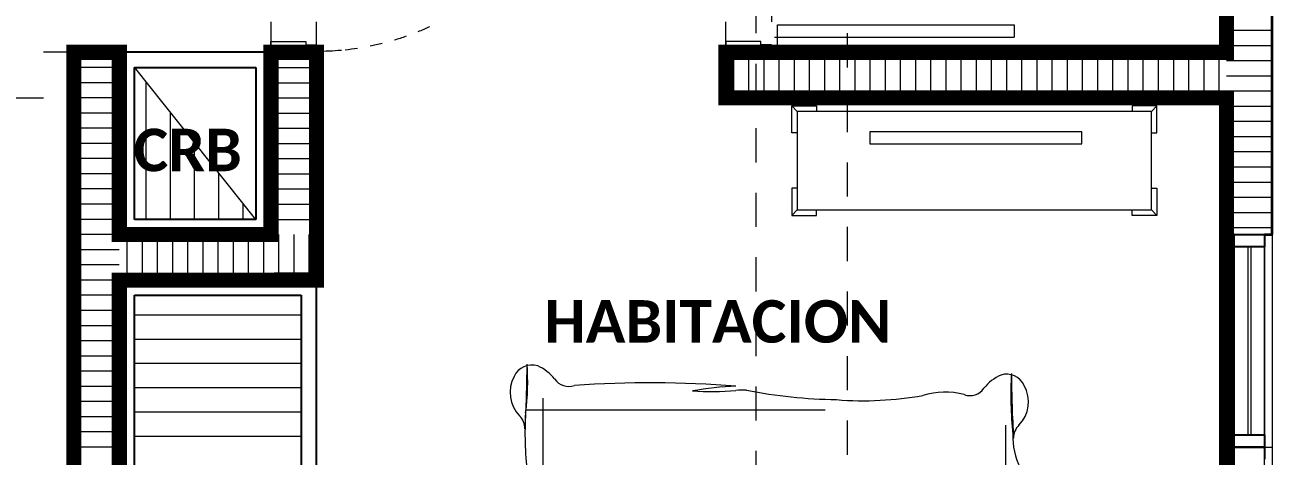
# Model space of a CAD drawing. Header units: metres. Extents: x -144 to 1000, y -717 to 29.
# Drawn here: x 563.751 to 567.861, y -563.299 to -561.88 of the extents above; entities that cross this region are included whole.
import ezdxf

# ---------------------------------------------------------------- set-up
doc = ezdxf.new("R2010")
doc.units = ezdxf.units.M
for name, pattern in [('Basculante', [0.11625, 0.075, -0.04125]), ('basculante modificado', [0.18, 0.1125, -0.0675]), ('Trazo', [0.45, 0.225, -0.225])]:
    doc.linetypes.add(name, pattern=pattern)
doc.layers.get('0').update_dxf_attribs({"color": 1})
doc.layers.add('00-MEDICION', color=30, linetype='Continuous')
for name, color, linetype, lineweight in [('A-DETL', 1, 'Continuous', 9), ('A-DETL-GENF', 1, 'Continuous', 9), ('A-DETL-MEDM', 1, 'Continuous', 30), ('A-DETL-THIN', 1, 'Continuous', 9), ('A-DOOR', 1, 'Continuous', 9), ('A-DOOR-FRAM', 1, 'Continuous', 9), ('A-DOOR-HDLN', 1, 'Trazo', 20), ('A-GENM', 1, 'Continuous', 9), ('A-GLAZ', 1, 'Continuous', 9), ('A-WALL', 4, 'Continuous', 9), ('G-ANNO-TEXT', 2, 'Continuous', 9), ('I-FURN', 2, 'Continuous', 9)]:
    doc.layers.add(name, color=color, linetype=linetype, lineweight=lineweight)
doc.layers.add('A-WALL-PATT', color=7, linetype='Continuous', lineweight=35, true_color=0x9c9c9c)
doc.styles.add('Calibri_B', font='calibrib.ttf', dxfattribs={"height": 0.165})

# ---------------------------------------------------------------- blocks, each defined once
blk = doc.blocks.new('O')
at = {"layer": 'A-DETL', "color": 7, "linetype": 'basculante modificado'}
for p, q in [((571.0025, -504.2187), (571.0025, -497.4187)), ((571.3025, -497.4187), (571.3025, -504.2187))]:
    blk.add_line(p, q, dxfattribs=at)
at = {"layer": 'A-DETL-GENF', "linetype": 'Basculante'}
for p, q in [((569.4027, -498.0687), (569.4027, -498.9687)), ((569.5527, -498.9687), (569.5527, -498.0687)), ((570.9027, -498.9687), (570.9027, -498.1687)), ((571.0527, -498.1687), (571.0527, -498.9687)), ((568.753, -498.9687), (567.753, -498.9687)), ((569.4027, -498.9687), (569.5527, -498.9687)), ((571.0527, -498.9687), (570.9027, -498.9687)), ((567.753, -499.1187), (568.753, -499.1187))]:
    blk.add_line(p, q, dxfattribs=at)
at = {"layer": 'A-DETL-GENF', "color": 251, "true_color": 0x535353}
for p, q in [((568.9913, -499.5187), (568.9913, -499.0666)), ((569.0713, -499.5187), (569.0713, -499.1666)), ((569.1513, -499.5187), (569.1513, -499.2666)), ((569.2313, -499.5187), (569.2313, -499.3665)), ((569.3113, -499.5187), (569.3113, -499.4665)), ((568.953, -499.8328), (569.5027, -499.8328)), ((568.953, -499.9128), (569.5027, -499.9128)), ((568.953, -499.9928), (569.5027, -499.9928)), ((568.953, -500.0728), (569.5027, -500.0728)), ((568.953, -500.1528), (569.5027, -500.1528)), ((568.953, -500.2328), (569.5027, -500.2328))]:
    blk.add_line(p, q, dxfattribs=at)
at = {"layer": 'A-DETL-GENF', "lineweight": 25}
for p, q in [((572.5777, -499.5687), (572.6777, -499.5687)), ((572.5777, -499.6087), (572.5777, -499.5687)), ((572.6777, -499.5687), (572.6777, -499.6087)), ((572.6777, -499.6087), (572.5777, -499.6087)), ((572.5777, -500.2287), (572.6777, -500.2287)), ((572.5777, -500.2687), (572.5777, -500.2287)), ((572.6777, -500.2287), (572.6777, -500.2687)), ((572.5777, -500.2687), (572.6777, -500.2687)), ((572.5777, -500.3087), (572.5777, -500.2687)), ((572.6777, -500.2687), (572.5777, -500.2687)), ((572.6777, -500.2687), (572.6777, -500.3087))]:
    blk.add_line(p, q, dxfattribs=at)
at = {"layer": 'A-DETL-GENF'}
for p, q in [((572.5777, -499.6087), (572.5777, -500.2287)), ((572.6227, -499.6087), (572.6227, -500.2287)), ((572.6327, -499.6087), (572.6327, -500.2287)), ((572.6777, -499.6087), (572.6777, -500.2287))]:
    blk.add_line(p, q, dxfattribs=at)
at = {"layer": 'A-DETL-MEDM'}
blk.add_line((568.753, -499.1187), (568.753, -498.9687), dxfattribs=at)
at = {"layer": 'A-DETL-THIN'}
for p, q in [((568.953, -499.0182), (568.953, -499.5187)), ((569.3531, -499.5187), (568.953, -499.0182)), ((568.953, -499.5187), (569.3531, -499.5187)), ((569.5027, -499.7687), (568.953, -499.7687)), ((568.953, -499.7687), (568.953, -502.1727)), ((569.5027, -502.1727), (569.5027, -499.7687))]:
    blk.add_line(p, q, dxfattribs=at)
at = {"layer": 'A-DOOR', "lineweight": 15}
for p, q in [((571.0727, -498.8787), (571.8527, -498.8787)), ((571.0727, -498.9537), (571.0727, -498.8787)), ((571.8527, -498.8787), (571.8527, -498.9187)), ((571.0627, -498.9187), (571.8527, -498.9187)), ((571.0627, -498.9537), (571.0727, -498.9537)), ((571.0627, -498.9687), (571.0627, -498.9537))]:
    blk.add_line(p, q, dxfattribs=at)
at = {"layer": 'A-DOOR'}
blk.add_line((571.0527, -498.9687), (570.9027, -498.9687), dxfattribs=at)
for start, end in [(291.8777, 294.5395), (281.2538, 283.9081), (286.5629, 289.2191), (270, 275.1398), (275.9429, 278.5991)]:
    blk.add_arc((569.5548, -498.0702), 0.8947, start, end, dxfattribs=at)
at = {"layer": 'A-DOOR-FRAM', "lineweight": 15}
for p, q in [((569.4027, -498.9337), (569.5177, -498.9337)), ((569.4027, -498.9687), (569.4027, -498.9337)), ((569.5177, -498.9337), (569.5177, -498.9437)), ((569.5177, -498.9437), (569.5527, -498.9437)), ((569.5527, -498.9437), (569.5527, -498.9687)), ((570.9027, -498.9337), (570.9027, -498.9687)), ((571.0177, -498.9337), (570.9027, -498.9337)), ((571.0177, -498.9437), (571.0177, -498.9337)), ((571.0527, -498.9437), (571.0177, -498.9437)), ((571.0527, -498.9687), (571.0527, -498.9437))]:
    blk.add_line(p, q, dxfattribs=at)
at = {"layer": 'A-DOOR-HDLN'}
blk.add_line((569.4027, -498.9687), (569.5527, -498.9687), dxfattribs=at)
at = {"layer": 'A-GENM', "lineweight": 25}
for p, q in [((568.903, -498.9687), (568.903, -499.5687)), ((569.4027, -498.9687), (568.903, -498.9687)), ((569.4027, -499.5687), (569.4027, -498.9687)), ((568.953, -499.5187), (568.953, -499.0187)), ((568.953, -499.0187), (569.3527, -499.0187)), ((569.3527, -499.0187), (569.3527, -499.5187)), ((569.3527, -499.5187), (568.953, -499.5187)), ((568.903, -499.5687), (569.4027, -499.5687)), ((568.903, -499.7187), (568.903, -502.2227)), ((569.5527, -499.7187), (568.903, -499.7187)), ((569.5527, -502.2227), (569.5527, -499.7187)), ((568.953, -502.1727), (568.953, -499.7687)), ((568.953, -499.7687), (569.5027, -499.7687)), ((569.5027, -499.7687), (569.5027, -502.1727))]:
    blk.add_line(p, q, dxfattribs=at)
at = {"layer": 'A-GLAZ'}
for p, q in [((572.6777, -499.5687), (572.5777, -499.5687)), ((572.5777, -499.5687), (572.5777, -500.2687)), ((572.6777, -500.2687), (572.6777, -499.5687)), ((572.5527, -500.2687), (572.7027, -500.2687)), ((572.6777, -500.2687), (572.5777, -500.2687)), ((572.5777, -500.2687), (572.5777, -500.9687)), ((572.6777, -500.2687), (572.5777, -500.2687)), ((572.6777, -500.9687), (572.6777, -500.2687))]:
    blk.add_line(p, q, dxfattribs=at)
at = {"layer": 'A-WALL', "lineweight": 35}
for p, q in [((572.5527, -498.0188), (572.5527, -498.9687)), ((572.7027, -499.5687), (572.7027, -498.0188)), ((568.903, -498.9687), (568.753, -498.9687)), ((568.903, -499.5687), (568.903, -498.9687)), ((569.5527, -498.9687), (569.4027, -498.9687)), ((569.4027, -498.9687), (569.4027, -499.5687)), ((569.5527, -499.7187), (569.5527, -498.9687)), ((572.5527, -498.9687), (570.9027, -498.9687)), ((570.9027, -498.9687), (570.9027, -499.1187)), ((568.753, -499.1187), (568.753, -503.1187)), ((570.9027, -499.1187), (572.5527, -499.1187)), ((572.5527, -499.1187), (572.5527, -499.5687)), ((569.4027, -499.5687), (568.903, -499.5687)), ((572.5527, -499.5687), (572.5777, -499.5687)), ((572.6777, -499.5687), (572.7027, -499.5687)), ((568.903, -502.2227), (568.903, -499.7187)), ((568.903, -499.7187), (569.5527, -499.7187))]:
    blk.add_line(p, q, dxfattribs=at)
at = {"layer": 'A-WALL'}
for p, q in [((572.5527, -501.6687), (572.5527, -499.5687)), ((572.7027, -499.5687), (572.7027, -501.6687))]:
    blk.add_line(p, q, dxfattribs=at)
at = {"layer": 'A-WALL-PATT', "color": 8, "lineweight": 5, "true_color": 0x727272}
for p, q in [((572.5527, -498.8958), (572.7027, -498.8958)), ((572.5527, -498.9458), (572.7027, -498.9458)), ((568.903, -498.9688), (568.753, -498.9688)), ((569.4027, -498.9688), (569.5527, -498.9688)), ((570.9273, -498.9687), (570.9273, -499.1187)), ((570.9773, -498.9687), (570.9773, -499.1187)), ((571.0273, -498.9687), (571.0273, -499.1187)), ((571.0773, -498.9687), (571.0773, -499.1187)), ((571.1273, -498.9687), (571.1273, -499.1187)), ((571.1773, -498.9687), (571.1773, -499.1187)), ((571.2273, -498.9687), (571.2273, -499.1187)), ((571.2773, -498.9687), (571.2773, -499.1187)), ((571.3273, -498.9687), (571.3273, -499.1187)), ((571.3773, -498.9687), (571.3773, -499.1187)), ((571.4273, -498.9687), (571.4273, -499.1187)), ((571.4773, -498.9687), (571.4773, -499.1187)), ((571.5273, -498.9687), (571.5273, -499.1187)), ((571.5773, -498.9687), (571.5773, -499.1187)), ((571.6273, -498.9687), (571.6273, -499.1187)), ((571.6773, -498.9687), (571.6773, -499.1187)), ((571.7273, -498.9687), (571.7273, -499.1187)), ((571.7773, -498.9687), (571.7773, -499.1187)), ((571.8273, -498.9687), (571.8273, -499.1187)), ((571.8773, -498.9687), (571.8773, -499.1187)), ((571.9273, -498.9687), (571.9273, -499.1187)), ((571.9773, -498.9687), (571.9773, -499.1187)), ((572.0273, -498.9687), (572.0273, -499.1187)), ((572.0773, -498.9687), (572.0773, -499.1187)), ((572.1273, -498.9687), (572.1273, -499.1187)), ((572.1773, -498.9687), (572.1773, -499.1187)), ((572.2273, -498.9687), (572.2273, -499.1187)), ((572.2773, -498.9687), (572.2773, -499.1187)), ((572.3273, -498.9687), (572.3273, -499.1187)), ((572.3773, -498.9687), (572.3773, -499.1187)), ((572.4273, -498.9687), (572.4273, -499.1187)), ((572.4773, -498.9687), (572.4773, -499.1187)), ((572.5273, -498.9687), (572.5273, -499.1187)), ((568.903, -499.0188), (568.753, -499.0188)), ((569.4027, -499.0188), (569.5527, -499.0188)), ((572.5527, -498.9958), (572.7027, -498.9958)), ((568.903, -499.0688), (568.753, -499.0688)), ((569.4027, -499.0688), (569.5527, -499.0688)), ((572.5527, -499.0458), (572.7027, -499.0458)), ((572.5527, -499.0958), (572.7027, -499.0958)), ((568.903, -499.1188), (568.753, -499.1188)), ((569.4027, -499.1188), (569.5527, -499.1188)), ((572.5527, -499.1458), (572.7027, -499.1458)), ((568.903, -499.1688), (568.753, -499.1688)), ((569.4027, -499.1688), (569.5527, -499.1688)), ((572.5527, -499.1958), (572.7027, -499.1958)), ((568.903, -499.2188), (568.753, -499.2188)), ((569.4027, -499.2188), (569.5527, -499.2188)), ((568.903, -499.2688), (568.753, -499.2688)), ((569.4027, -499.2688), (569.5527, -499.2688)), ((572.5527, -499.2458), (572.7027, -499.2458)), ((568.903, -499.3188), (568.753, -499.3188)), ((569.4027, -499.3188), (569.5527, -499.3188)), ((572.5527, -499.2958), (572.7027, -499.2958)), ((572.5527, -499.3458), (572.7027, -499.3458)), ((568.903, -499.3688), (568.753, -499.3688)), ((569.4027, -499.3688), (569.5527, -499.3688)), ((572.5527, -499.3958), (572.7027, -499.3958)), ((568.903, -499.4188), (568.753, -499.4188)), ((569.4027, -499.4188), (569.5527, -499.4188)), ((572.5527, -499.4458), (572.7027, -499.4458)), ((568.903, -499.4688), (568.753, -499.4688)), ((569.4027, -499.4688), (569.5527, -499.4688)), ((568.903, -499.5188), (568.753, -499.5188)), ((569.4027, -499.5188), (569.5527, -499.5188)), ((572.5527, -499.4958), (572.7027, -499.4958)), ((568.903, -499.5688), (568.753, -499.5688)), ((568.9283, -499.5687), (568.9283, -499.7187)), ((568.9783, -499.5687), (568.9783, -499.7187)), ((569.0283, -499.5687), (569.0283, -499.7187)), ((569.0783, -499.5687), (569.0783, -499.7187)), ((569.1283, -499.5687), (569.1283, -499.7187)), ((569.1783, -499.5687), (569.1783, -499.7187)), ((569.2283, -499.5687), (569.2283, -499.7187)), ((569.2783, -499.5687), (569.2783, -499.7187)), ((569.3283, -499.5687), (569.3283, -499.7187)), ((569.3783, -499.5687), (569.3783, -499.7187)), ((569.4283, -499.5687), (569.4283, -499.7187)), ((569.4783, -499.5687), (569.4783, -499.7187)), ((569.5283, -499.5687), (569.5283, -499.7187)), ((572.5527, -499.5458), (572.7027, -499.5458)), ((568.903, -499.6188), (568.753, -499.6188)), ((568.903, -499.6688), (568.753, -499.6688)), ((568.903, -499.7188), (568.753, -499.7188)), ((568.903, -499.7688), (568.753, -499.7688)), ((568.903, -499.8188), (568.753, -499.8188)), ((568.903, -499.8688), (568.753, -499.8688)), ((568.903, -499.9188), (568.753, -499.9188)), ((568.903, -499.9688), (568.753, -499.9688)), ((568.903, -500.0188), (568.753, -500.0188)), ((568.903, -500.0688), (568.753, -500.0688)), ((568.903, -500.1188), (568.753, -500.1188)), ((568.903, -500.1688), (568.753, -500.1688)), ((568.903, -500.2188), (568.753, -500.2188)), ((568.903, -500.2688), (568.753, -500.2688))]:
    blk.add_line(p, q, dxfattribs=at)
at = {"layer": 'I-FURN'}
for p, q in [((571.1199, -499.1447), (571.2014, -499.1447)), ((571.1199, -499.2342), (571.1199, -499.1447)), ((571.1199, -499.1447), (571.1369, -499.1634)), ((571.2014, -499.1447), (571.2014, -499.1634)), ((572.2413, -499.1447), (572.2413, -499.1634)), ((572.3228, -499.1447), (572.2413, -499.1447)), ((572.3228, -499.1447), (572.3058, -499.1634)), ((572.3228, -499.2342), (572.3228, -499.1447)), ((572.3058, -499.1634), (571.1369, -499.1634)), ((571.1369, -499.1634), (571.1369, -499.4871)), ((572.3058, -499.4871), (572.3058, -499.1634)), ((571.1369, -499.2342), (571.1199, -499.2342)), ((572.0758, -499.2306), (571.3769, -499.2306)), ((571.3769, -499.2306), (571.3769, -499.2698)), ((572.0758, -499.2698), (572.0758, -499.2306)), ((572.3058, -499.2342), (572.3228, -499.2342)), ((571.3769, -499.2698), (572.0758, -499.2698)), ((571.1199, -499.4162), (571.1199, -499.5058)), ((571.1369, -499.4162), (571.1199, -499.4162)), ((572.3058, -499.4162), (572.3228, -499.4162)), ((572.3228, -499.4162), (572.3228, -499.5058)), ((571.1199, -499.5058), (571.1369, -499.4871)), ((571.1369, -499.4871), (572.3058, -499.4871)), ((571.2014, -499.5058), (571.2014, -499.4871)), ((572.2413, -499.5058), (572.2413, -499.4871)), ((572.3228, -499.5058), (572.3058, -499.4871)), ((571.1199, -499.5058), (571.2014, -499.5058)), ((572.3228, -499.5058), (572.2413, -499.5058)), ((570.3007, -502.1378), (570.3007, -500.108)), ((570.2455, -500.1462), (571.2295, -500.1462)), ((571.8257, -502.1427), (571.8257, -500.1967))]:
    blk.add_line(p, q, dxfattribs=at)
for centre, radius, start, end in [((570.2632, -500.0626), 0.0644, 72.9418, 155.3448), ((567.0638, -499.9974), 3.1832, 356.1944, 0.0265), ((569.4738, -500.0525), 0.7754, 352.3521, 4.1859), ((570.2241, -500.1332), 0.1443, 38.044, 66.2939), ((570.3016, -500.0888), 0.1105, 151.2787, 224.2159), ((570.3841, -500.0128), 0.0559, 214.1356, 289.7689), ((570.6514, -503.7401), 3.683, 85.5733, 93.8684), ((571.8667, -500.1636), 0.1443, 113.7061, 141.956), ((571.8276, -500.093), 0.0644, 24.6552, 107.0582), ((573.052, -500.0971), 1.2103, 176.6495, 186.12), ((575.027, -500.0279), 3.1832, 179.9735, 183.8056), ((570.974, -501.083), 1.0156, 92.1601, 100.3315), ((570.8499, -499.1114), 0.9742, 266.5835, 275.0474), ((570.9611, -500.9291), 0.8477, 89.3603, 91.7242), ((571.2913, -498.4346), 1.6778, 258.9775, 269.1654), ((571.3732, -499.1419), 0.9731, 272.2076, 280.5557), ((571.6242, -500.3337), 0.2462, 74.9987, 107.1808), ((571.7068, -500.0433), 0.0559, 250.2311, 325.8644), ((571.7892, -500.1193), 0.1105, 315.7841, 28.7213), ((571.3526, -499.1418), 0.9742, 264.9526, 273.4165), ((570.1828, -500.2072), 0.0572, 358.5556, 46.2435), ((571.3318, -500.2234), 1.0916, 176.4465, 186.7909), ((572.0667, -500.237), 0.2183, 177.1562, 207.4576), ((571.908, -500.2377), 0.0572, 133.7565, 181.4444)]:
    blk.add_arc(centre, radius, start, end, dxfattribs=at)
at = {"layer": 'G-ANNO-TEXT', "style": 'Calibri_B'}
for s, p in [('CRB', (568.9501, -499.3603)), ('HABITACION', (570.3042, -499.9248))]:
    blk.add_text(s, height=0.14, dxfattribs=at).set_placement(p)

msp = doc.modelspace()

# ---------------------------------------------------------------- linework, layer by layer
at = {"layer": '00-MEDICION', "const_width": 0.05}
msp.add_lwpolyline([(566.6113, -566.1714), (566.6113, -565.3739), (564.0616, -565.3739), (564.0616, -566.1199), (563.9116, -566.1199), (563.9116, -561.9701), (564.0616, -561.9699), (564.0616, -562.5699), (564.5614, -562.5699), (564.5614, -561.9701), (564.7114, -561.9699), (564.7114, -562.7199), (564.0616, -562.7201), (564.0616, -565.2239), (567.7113, -565.2239), (567.7113, -562.1199), (566.0613, -562.1199), (566.0613, -561.9699), (567.7113, -561.9699), (567.7113, -559.32)], dxfattribs=at)

# ---------------------------------------------------------------- block references
at = {"color": 3}
msp.add_blockref('O', (-4.8414, -63.0012), dxfattribs=at)

doc.saveas('drawing.dxf')
